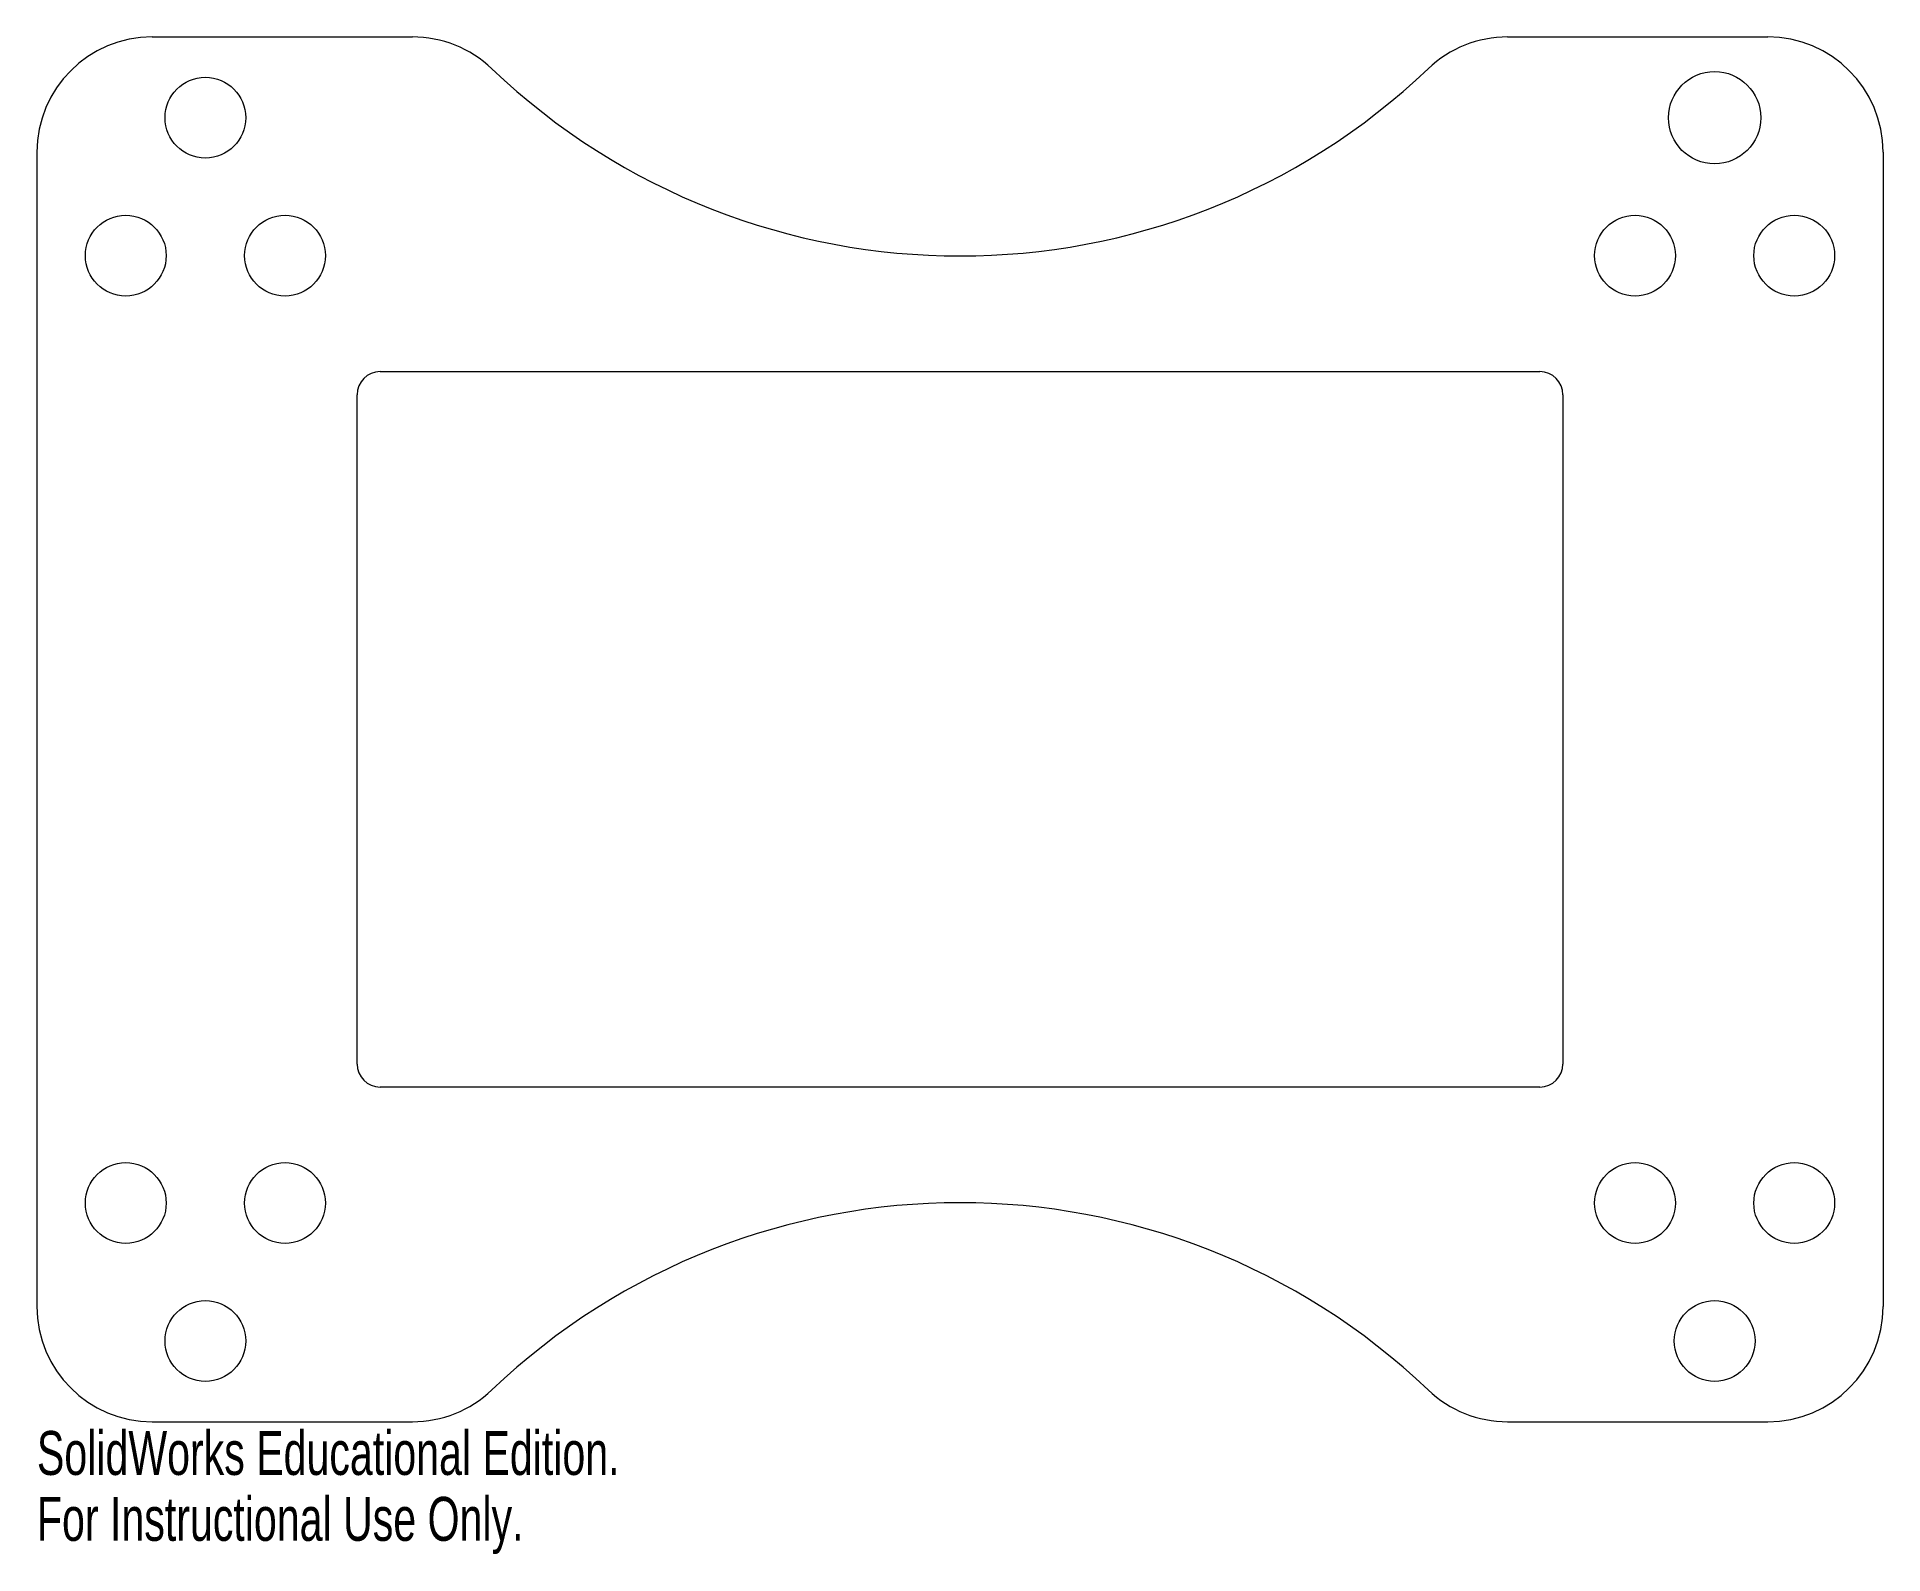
# Model space of a CAD drawing. Header units: inches. Extents: x -4 to 4, y -3.57 to 3.
import ezdxf

# ---------------------------------------------------------------- set-up
doc = ezdxf.new("R2010")
doc.units = ezdxf.units.IN
doc.header["$MEASUREMENT"] = 0
doc.styles.add('SLDTEXTSTYLE0', font='TXT', dxfattribs={"width": 0.7})

msp = doc.modelspace()

# ---------------------------------------------------------------- linework, layer by layer
at = {"color": 7, "linetype": 'Continuous', "lineweight": 15}
for p, q in [((-3.5, 3), (-2.3731, 3)), ((2.3731, 3), (3.5, 3)), ((-4, 2.5), (-4, -2.5)), ((4, 2.5), (4, -2.5)), ((-2.5125, 1.55), (2.5125, 1.55)), ((-2.6125, -1.45), (-2.6125, 1.45)), ((2.6125, 1.45), (2.6125, -1.45)), ((2.5125, -1.55), (-2.5125, -1.55)), ((-3.5, -3), (-2.3731, -3)), ((2.3731, -3), (3.5, -3))]:
    msp.add_line(p, q, dxfattribs=at)
for centre, radius in [((-3.27, 2.65), 0.175), ((3.27, 2.65), 0.2), ((-3.615, 2.0524), 0.175), ((-2.925, 2.0524), 0.175), ((2.925, 2.0524), 0.175), ((3.615, 2.0524), 0.175), ((-3.615, -2.0524), 0.175), ((-2.925, -2.0524), 0.175), ((2.925, -2.0524), 0.175), ((3.615, -2.0524), 0.175), ((-3.27, -2.65), 0.175), ((3.27, -2.65), 0.175)]:
    msp.add_circle(centre, radius, dxfattribs=at)
for centre, radius, start, end in [((-3.5, 2.5), 0.5, 90, 180), ((-2.3731, 2.5), 0.5, 46.407, 90), ((2.3731, 2.5), 0.5, 90, 133.593), ((3.5, 2.5), 0.5, 0, 90), ((0, 4.9926), 2.9416, 226.407, 313.593), ((-2.5125, 1.45), 0.1, 90, 180), ((2.5125, 1.45), 0.1, 0, 90), ((-2.5125, -1.45), 0.1, 180, 270), ((2.5125, -1.45), 0.1, 270, 0), ((0, -4.9926), 2.9416, 46.407, 133.593), ((-3.5, -2.5), 0.5, 180, 270), ((3.5, -2.5), 0.5, 270, 0), ((-2.3731, -2.5), 0.5, 270, 313.593), ((2.3731, -2.5), 0.5, 226.407, 270)]:
    msp.add_arc(centre, radius, start, end, dxfattribs=at)

# ---------------------------------------------------------------- texts
at = {"color": 7, "linetype": 'Continuous', "char_height": 0.1903, "attachment_point": 1, "style": 'SLDTEXTSTYLE0'}
for s, insert in [('SolidWorks Educational Edition.', (-4, -3.0401)), ('For Instructional Use Only.', (-4, -3.3256))]:
    msp.add_mtext(s, dxfattribs=dict(at, insert=insert))

doc.saveas('drawing.dxf')
